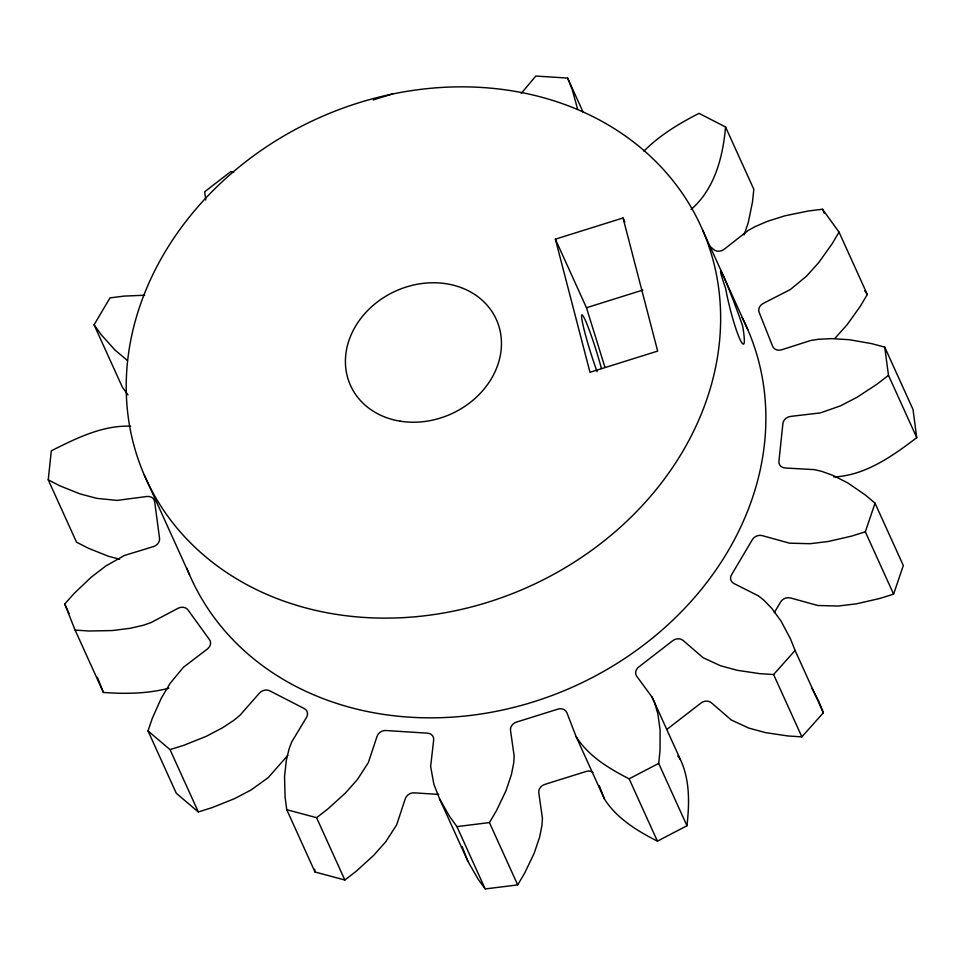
<?xml version="1.0" encoding="UTF-8"?>
<svg xmlns="http://www.w3.org/2000/svg" width="965" height="965" viewBox="0 0 965 965"><rect width="100%" height="100%" fill="white"/><g stroke="black" fill="none" stroke-linecap="round" stroke-linejoin="round"><path stroke-width="1.45" d="M119.539 559.205L108.37 556.25L88.117 548.132L76.525 542.173L48.25 479.846L51.302 450.812C75.897 438.472 102.507 425.058 130.721 426.204M48.25 479.846L59.842 485.817L80.107 493.923L96.85 498.362L117.055 500.401L146.789 496.505A7.973 6.719 -24.4 0 1 154.762 502.295L159.466 537.746A7.973 6.719 -24.4 0 1 153.435 546.588L124.376 555.49L105.836 565.96L91.168 577.239L74.136 593.463L64.739 604.006L75.113 630.109L89.057 631.001L112.35 630.555L130.577 628.227L143.483 625.199L151.035 622.582L177.97 608.324A7.973 6.719 -24.4 0 1 188.332 610.399L209.152 639.18A7.973 6.719 -24.4 0 1 207.379 649.011L183.386 667.322L170.274 683.136L161.276 698.214L152.265 718.43L148.019 730.939L170.033 749.612L183.905 745.27L206.208 736.343L222.758 727.658L233.832 720.324L239.935 715.306L259.416 693.159A7.973 6.719 -24.4 0 1 270.381 691.145L303.698 708.286A7.973 6.719 -24.4 0 1 306.508 717.393L291.72 741.952L289.126 748.78L286.316 760.372L284.542 776.656L285.109 797.355L286.75 809.683L316.58 817.693L327.991 808.863L345.446 793.001L357.46 779.467L368.377 762.531L377.05 736.331A7.973 6.719 -24.4 0 1 386.712 730.565L426.783 733.123A7.973 6.719 -24.4 0 1 433.671 739.926L430.643 766.487L433.876 784.328L439.642 798.996L449.69 816.607L456.928 826.619L489.424 822.578L496.396 810.793L505.998 790.745L511.378 774.69L513.706 763.062L514.164 756.102L510.509 730.372A7.973 6.719 -24.4 0 1 517.216 721.868L557.107 709.372A7.973 6.719 -24.4 0 1 566.877 712.713L576.153 736.681L604.428 799.008C616.78 818.477 637.274 830.925 657.406 841.142L686.959 825.738L658.685 763.412L660.012 750.722L660.084 729.938L657.925 714.148L654.837 703.292L652.087 697.128L636.743 676.308A7.973 6.719 -24.4 0 1 639.325 666.538L672.135 641.158A7.973 6.719 -24.4 0 1 683.111 640.446L703.063 657.684L720.493 665.741L737.2 670.289L759.66 673.642L773.592 674.535L795.088 650.446L790.54 639.023L781.071 621.11L771.735 608.312L763.773 600.097L758.285 595.803L733.919 583.511A7.973 6.719 -24.4 0 1 731.916 574.151L751.976 540.279A7.973 6.719 -24.4 0 1 762.266 535.635L789.454 543.162L809.985 543.705L828.211 541.498L851.456 536.154L865.328 531.812L875.038 503.199L865.412 495.033L848.042 483.091L833.145 475.48L821.685 471.342L814.412 469.641L785.221 468.001A7.973 6.719 -24.4 0 1 778.996 460.679L782.832 424.166A7.973 6.719 -24.4 0 1 790.649 416.397L820.371 412.911L840.467 405.855L857.065 397.266L877.064 384.142L888.476 375.325L884.736 347.135L871.685 343.637L849.417 339.716L831.541 338.631L818.549 339.27L810.757 340.476L781.795 349.752A7.973 6.719 -24.4 0 1 772.422 345.735L759.371 312.901A7.973 6.719 -24.4 0 1 763.351 303.36L790.48 289.452L806.656 276.014L818.754 262.54L832.059 243.904L839.031 232.131L822.482 209.236L808.272 211.009L784.955 215.798L767.187 221.419L754.932 226.727L747.935 230.623L724.22 249.235A7.973 6.719 -24.4 0 1 713.316 249.199L708.889 245.448M686.959 825.738C689.444 803.652 690.047 779.997 680.361 759.443L652.087 697.128M643.896 151.155C659.698 135.221 679.167 123.484 699.058 113.351L725.559 126.994C722.906 157.006 714.763 188.959 691.061 209.477M774.304 612.642L780.251 602.606A7.973 6.719 -24.4 0 1 790.528 597.962L817.729 605.489L838.259 606.032L856.486 603.825L879.73 598.481L893.602 594.138L903.312 565.526L875.038 503.199M744.051 234.953L748.177 222.927L752.495 202.011L753.822 189.321L725.559 126.994M127.983 394.914L122.35 387.134L94.075 324.807L110.022 297.871L124.244 296.098L144.678 295.218M439.642 798.996L467.904 861.323L477.952 878.934L485.19 888.946L517.698 884.905L524.67 873.12L534.26 853.06L539.652 837.017L541.968 825.389L542.439 818.429L538.784 792.699A7.973 6.719 -24.4 0 1 545.49 784.195L585.369 771.698A7.973 6.719 -24.4 0 1 592.968 772.29M839.031 232.131L867.306 294.458L860.334 306.231L847.017 324.855L834.93 338.341M521.209 93.472L535.792 76.054L567.649 78.081L583.017 111.952M287.691 755.486L268.21 777.633L251.033 789.985L234.483 798.67L212.179 807.596L198.308 811.939L176.293 793.266L148.019 730.939M667.599 728.865L700.397 703.485A7.973 6.719 -24.4 0 1 711.386 702.773L731.337 720.011L748.768 728.068L765.474 732.616L787.935 735.969L801.867 736.862L823.35 712.773L818.815 701.35L812.048 688.564M286.75 809.683L315.012 872.01L344.855 880.02L356.266 871.19L373.72 855.328L385.723 841.794L396.651 824.858L405.312 798.658A7.973 6.719 -24.4 0 1 414.986 792.892L438.725 794.412M884.736 347.135L913.011 409.462L916.75 437.652C892.444 456.107 865.376 475.492 833.784 476.987M576.153 736.681C588.505 756.15 608.999 768.598 629.132 778.815L658.685 763.412M373.322 99.914L392.634 93.87M623.04 217.969L657.66 351.091L589.989 372.297L555.37 239.163L623.04 217.969L624.91 222.083M555.37 239.163L586.467 307.726L642.871 290.055M168.887 688.19C147.573 693.751 125.245 694.088 103.388 692.436L75.113 630.109M233.663 172.385L230.768 171.601L204.677 191.794L205.762 200.008M127.428 360.512L115.04 350.078L101.313 334.819L94.075 324.807M677.804 755.981L680.361 759.443M864.7 290.839L867.306 294.458M822.482 209.236L824.327 213.301M888.476 375.325L916.75 437.652M865.328 531.812L893.602 594.138M702.52 229.827A304.868 256.835 -24.4 0 1 372.406 617.877A304.868 256.835 -24.4 0 1 195.364 209.755A304.868 256.835 -24.4 0 1 702.52 229.827L747.754 329.548M795.088 650.446L823.35 712.773M773.592 674.535L801.867 736.862M629.132 778.815L657.406 841.142M489.424 822.578L517.698 884.905M456.928 826.619L485.19 888.946M316.58 817.693L344.855 880.02M144.34 475.142L189.574 574.863M170.033 749.612L198.308 811.939M64.739 604.006L69.046 613.487M567.649 78.081L572.185 89.504L577.613 109.081M97.381 677.321L103.388 692.436M462.151 846.655L467.904 861.323M599.277 785.691L604.428 799.008M586.467 307.726L604.983 367.472M314.65 869.272L315.012 872.01M742.157 317.642A304.868 256.835 -24.4 0 1 574.042 686.417A304.868 256.835 -24.4 0 1 186.776 568.12M597.082 371.597A38.105 2.967 72.6 0 1 582.944 324.723A38.105 2.967 72.6 0 1 586.25 322.406A38.105 2.967 72.6 0 1 601.436 368.558M400.113 421.162A80.023 67.417 -24.4 0 0 499.568 328.631A80.023 67.417 -24.4 0 0 370.608 307.666A80.023 67.417 -24.4 0 0 400.113 421.162M723.617 276.653A38.142 1.628 69.4 0 0 725.62 288.414A38.142 4.294 75.8 0 0 739.853 339.089A38.142 4.294 75.8 0 0 742.592 325.832A38.142 1.628 69.4 0 0 723.617 276.653"/></g></svg>
